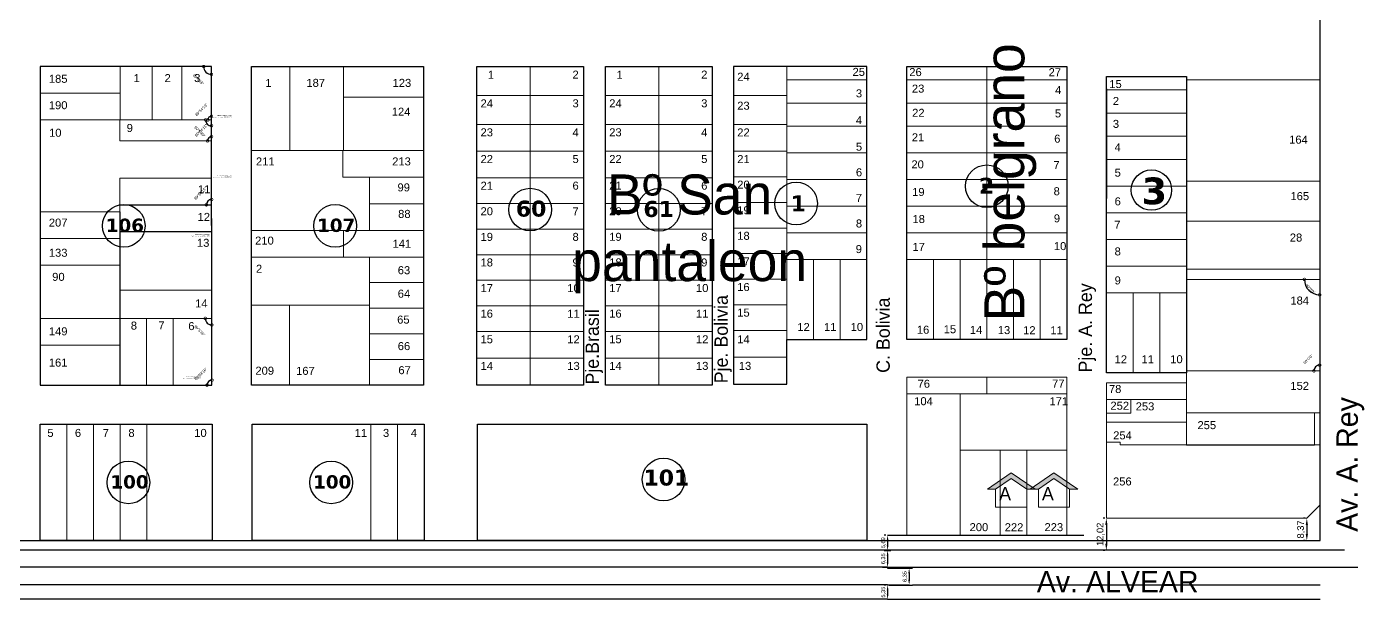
# Model space of a CAD drawing. Header units: millimetres. Extents: x 0 to 6558, y 60 to 10727.
# Drawn here: x 1695 to 2196, y 7403 to 7618 of the extents above; entities that cross this region are included whole.
import ezdxf

# ---------------------------------------------------------------- set-up
doc = ezdxf.new("R2010")
doc.units = ezdxf.units.MM
for name, color, linetype, lineweight in [('0 NOMBRE DE BARRIOS', 251, 'Continuous', 35), ('0 N° DE PARCELA', 255, 'Continuous', 25), ('0 SIG - PARCELAS', 252, 'Continuous', 18), ('EQUIPAMIENTOS', 10, 'Continuous', 18)]:
    doc.layers.add(name, color=color, linetype=linetype, lineweight=lineweight)
for name, color, linetype in [('0 NOMBRE DE CALLES', 255, 'Continuous'), ('0 N° DE MANZANA', 255, 'Continuous'), ('0 SIG - CHACRAS', 253, 'Continuous'), ('0 SIG - MANZANAS', 253, 'Continuous')]:
    doc.layers.add(name, color=color, linetype=linetype)
doc.layers.add('auxiliares', color=3, linetype='Continuous', plot=False)
doc.styles.add('ARIAL', font='arial.ttf')
doc.styles.get("Standard").update_dxf_attribs({"font": 'arial.ttf'})
doc.styles.add('STYLE1', font='arial.ttf')
doc.styles.add('taller4', font='', dxfattribs={"height": 0.9})
doc.styles.get('taller4').set_extended_font_data('Arial', italic=True, bold=True)
doc.dimstyles.new('Copia de 1-100', dxfattribs={"dimscale": 200, "dimtxt": 0.05, "dimasz": 0.01, "dimexe": 0.0035, "dimexo": 0.0035, "dimgap": 0.0015, "dimtad": 1, "dimzin": 4, "dimdsep": 46, "dimtxsty": 'ARIAL', "dimblk": 'DOTSMALL', "dimcen": 0.009, "dimdle": 0.0015, "dimclrd": 6, "dimclre": 256, "dimclrt": 6, "dimazin": 0, "dimtfac": 1, "dimtmove": 2, "dimatfit": 2, "dimldrblk": 'DOTSMALL', "dimfxl": 0.035, "dimfxlon": 1, "dimtfillclr": 6, "dimtolj": 2, "dimtzin": 0, "dimlwd": -1, "dimlwe": -1, "dimarcsym": 0})
doc.dimstyles.new('ISO-25', dxfattribs={"dimtxt": 2.5, "dimasz": 2.5, "dimexe": 1.25, "dimexo": 0.625, "dimtad": 1, "dimtxsty": 'Standard', "dimcen": 2.5, "dimadec": 0, "dimazin": 0, "dimtfac": 1, "dimtmove": 0, "dimatfit": 3, "dimfxl": 1, "dimarcsym": 0})

# ---------------------------------------------------------------- blocks, each defined once
blk = doc.blocks.new('A$C6DEA108D')
at = {"layer": 'EQUIPAMIENTOS', "linetype": 'Continuous'}
blk.add_hatch(color=256, dxfattribs=at).paths.add_polyline_path([(35.7, 51.5), (0, 26.9), (12.4, 26.9), (35.7, 43), (59, 26.9), (71.4, 26.9)])
for p, q in [((35.7, 51.5), (0, 26.9)), ((35.7, 43), (12.4, 26.9)), ((35.7, 51.5), (71.4, 26.9)), ((35.7, 43), (59, 26.9)), ((0, 26.9), (12.4, 26.9)), ((59, 26.9), (71.4, 26.9))]:
    blk.add_line(p, q, dxfattribs=at)
blk.add_lwpolyline([(59, 26.9), (59, 0), (12.4, 0), (12.4, 26.9)], dxfattribs=at)
at = {"layer": 'EQUIPAMIENTOS', "linetype": 'Continuous', "insert": (13.2, 20.2), "char_height": 12, "width": 75, "attachment_point": 4}
blk.add_mtext('{\\fBankGothic Lt BT|b0|i0|c0|p34; \\H1.667x;A}', dxfattribs=at)
blk = doc.blocks.new('*D31')
at = {"layer": 'auxiliares', "color": 0, "lineweight": -2, "transparency": 16777216}
for p, q in [((2016.5, 7421.45), (2019.01, 7421.45)), ((2017.76, 7419.45), (2017.76, 7417.1)), ((2016.5, 7415.1), (2019.01, 7415.1))]:
    blk.add_line(p, q, dxfattribs=at)
at = {"layer": 'auxiliares', "color": 0, "transparency": 16777216}
for points in [[(2017.43, 7419.45), (2018.1, 7419.45), (2017.76, 7421.45)], [(2017.43, 7417.1), (2018.1, 7417.1), (2017.76, 7415.1)]]:
    blk.add_solid(points, dxfattribs=at)
at = {"layer": 'auxiliares', "color": 0, "transparency": 16777216, "insert": (2016.24, 7418.28), "char_height": 1.5, "attachment_point": 5, "rotation": 90}
blk.add_mtext('6,35', dxfattribs=at)
blk = doc.blocks.new('*D32')
at = {"layer": 'auxiliares', "color": 0, "lineweight": -2, "transparency": 16777216}
for p, q in [((2017.14, 7408.45), (2016.51, 7408.45)), ((2017.14, 7403.1), (2016.51, 7403.1)), ((2017.76, 7406.45), (2017.76, 7405.1))]:
    blk.add_line(p, q, dxfattribs=at)
at = {"layer": 'auxiliares', "color": 0, "transparency": 16777216}
for points in [[(2017.43, 7406.45), (2018.1, 7406.45), (2017.76, 7408.45)], [(2017.43, 7405.1), (2018.1, 7405.1), (2017.76, 7403.1)]]:
    blk.add_solid(points, dxfattribs=at)
at = {"layer": 'auxiliares', "color": 0, "transparency": 16777216, "insert": (2016.24, 7405.78), "char_height": 1.5, "attachment_point": 5, "rotation": 90}
blk.add_mtext('5,35', dxfattribs=at)
blk = doc.blocks.new('*D33')
at = {"layer": 'auxiliares', "color": 0, "lineweight": -2, "transparency": 16777216}
for p, q in [((2018.39, 7414.8), (2027.09, 7414.8)), ((2025.84, 7412.8), (2025.84, 7410.45)), ((2018.39, 7408.45), (2027.09, 7408.45))]:
    blk.add_line(p, q, dxfattribs=at)
at = {"layer": 'auxiliares', "color": 0, "transparency": 16777216}
for points in [[(2025.5, 7412.8), (2026.17, 7412.8), (2025.84, 7414.8)], [(2025.5, 7410.45), (2026.17, 7410.45), (2025.84, 7408.45)]]:
    blk.add_solid(points, dxfattribs=at)
at = {"layer": 'auxiliares', "color": 0, "transparency": 16777216, "insert": (2024.31, 7411.63), "char_height": 1.5, "attachment_point": 5, "rotation": 90}
blk.add_mtext('6,35', dxfattribs=at)
blk = doc.blocks.new('*D34')
at = {"layer": 'auxiliares', "color": 0, "lineweight": -2, "transparency": 16777216}
for p, q in [((2099.15, 7433.47), (2098.53, 7433.47)), ((2099.78, 7430.97), (2099.78, 7423.95)), ((2099.15, 7421.45), (2098.53, 7421.45))]:
    blk.add_line(p, q, dxfattribs=at)
at = {"layer": 'auxiliares', "color": 0, "transparency": 16777216}
for points in [[(2099.36, 7430.97), (2100.2, 7430.97), (2099.78, 7433.47)], [(2099.36, 7423.95), (2100.2, 7423.95), (2099.78, 7421.45)]]:
    blk.add_solid(points, dxfattribs=at)
at = {"layer": 'auxiliares', "color": 0, "transparency": 16777216, "insert": (2097.65, 7427.46), "char_height": 2.5, "attachment_point": 5, "rotation": 90}
blk.add_mtext('12,02', dxfattribs=at)
blk = doc.blocks.new('*D35')
at = {"layer": 'auxiliares', "color": 0, "lineweight": -2, "transparency": 16777216}
for p, q in [((2174.32, 7433.47), (2173.7, 7433.47)), ((2174.95, 7430.97), (2174.95, 7427.6)), ((2174.32, 7425.1), (2173.7, 7425.1))]:
    blk.add_line(p, q, dxfattribs=at)
at = {"layer": 'auxiliares', "color": 0, "transparency": 16777216}
for points in [[(2174.53, 7430.97), (2175.37, 7430.97), (2174.95, 7433.47)], [(2174.53, 7427.6), (2175.37, 7427.6), (2174.95, 7425.1)]]:
    blk.add_solid(points, dxfattribs=at)
at = {"layer": 'auxiliares', "color": 0, "transparency": 16777216, "insert": (2172.82, 7429.29), "char_height": 2.5, "attachment_point": 5, "rotation": 90}
blk.add_mtext('8,37', dxfattribs=at)
blk = doc.blocks.new('*D36')
at = {"layer": 'auxiliares', "color": 0, "lineweight": -2, "transparency": 16777216}
for p, q in [((2017.14, 7427.14), (2016.51, 7427.14)), ((2017.76, 7425.14), (2017.76, 7423.45)), ((2017.14, 7421.45), (2016.51, 7421.45))]:
    blk.add_line(p, q, dxfattribs=at)
at = {"layer": 'auxiliares', "color": 0, "transparency": 16777216}
for points in [[(2017.43, 7425.14), (2018.1, 7425.14), (2017.76, 7427.14)], [(2017.43, 7423.45), (2018.1, 7423.45), (2017.76, 7421.45)]]:
    blk.add_solid(points, dxfattribs=at)
at = {"layer": 'auxiliares', "color": 0, "transparency": 16777216, "insert": (2016.24, 7424.3), "char_height": 1.5, "attachment_point": 5, "rotation": 90}
blk.add_mtext('5,69', dxfattribs=at)
blk = doc.blocks.new('_DotSmall')
at = {"color": 0, "linetype": 'ByBlock', "const_width": 0.5}
blk.add_lwpolyline([(-0.0625, 0, 1), (0.0625, 0, 1)], format="xyb", close=True, dxfattribs=at)
blk = doc.blocks.new('*D37')
at = {"layer": 'auxiliares', "color": 0, "transparency": 16777216}
blk.add_arc((2179.78, 7523.05), 5.76, 180, 270, dxfattribs=at)
at = {"layer": 'auxiliares', "color": 0, "transparency": 16777216, "xscale": 2, "yscale": 2, "zscale": 2, "rotation": 90}
blk.add_blockref('_DotSmall', (2174.01, 7523.05), dxfattribs=at)
at = {"layer": 'auxiliares', "color": 0, "transparency": 16777216, "xscale": 2, "yscale": 2, "zscale": 2}
blk.add_blockref('_DotSmall', (2179.78, 7517.29), dxfattribs=at)
at = {"layer": 'auxiliares', "color": 0, "transparency": 16777216, "insert": (2176.28, 7519.55), "char_height": 1, "attachment_point": 5, "rotation": 315, "style": 'ARIAL'}
blk.add_mtext('\\A2;90°0\'0"', dxfattribs=at)
blk = doc.blocks.new('*D38')
at = {"layer": 'auxiliares', "color": 0, "transparency": 16777216}
blk.add_arc((2179.78, 7488.75), 2.16, 90, 180, dxfattribs=at)
at = {"layer": 'auxiliares', "color": 0, "transparency": 16777216, "xscale": 2, "yscale": 2, "zscale": 2, "rotation": 269.9999999999997}
blk.add_blockref('_DotSmall', (2177.61, 7488.75), dxfattribs=at)
at = {"layer": 'auxiliares', "color": 0, "transparency": 16777216, "xscale": 2, "yscale": 2, "zscale": 2}
blk.add_blockref('_DotSmall', (2179.78, 7490.92), dxfattribs=at)
at = {"layer": 'auxiliares', "color": 0, "transparency": 16777216, "insert": (2175.42, 7493.11), "char_height": 1, "attachment_point": 5, "rotation": 45, "style": 'ARIAL'}
blk.add_mtext('\\A2;90°0\'0"', dxfattribs=at)
blk = doc.blocks.new('*D39')
at = {"layer": 'auxiliares', "color": 0, "transparency": 16777216}
blk.add_arc((1764.23, 7602.88), 2.92, 180, 270.0958, dxfattribs=at)
at = {"layer": 'auxiliares', "color": 0, "transparency": 16777216, "xscale": 2, "yscale": 2, "zscale": 2}
for p, rotation in [((1761.31, 7602.88), 89.99999999999852), ((1764.23, 7599.97), 0.09583333333344157)]:
    blk.add_blockref('_DotSmall', p, dxfattribs=dict(at, rotation=rotation))
at = {"layer": 'auxiliares', "color": 0, "transparency": 16777216, "insert": (1759.34, 7597.99), "char_height": 1, "attachment_point": 5, "rotation": 315.0479, "style": 'ARIAL'}
blk.add_mtext('\\A2;90°5\'45"', dxfattribs=at)
blk = doc.blocks.new('*D40')
at = {"layer": 'auxiliares', "color": 0, "transparency": 16777216}
blk.add_arc((1764.26, 7582.88), 1.37, 90.0958, 180, dxfattribs=at)
at = {"layer": 'auxiliares', "color": 0, "transparency": 16777216, "xscale": 2, "yscale": 2, "zscale": 2}
for p, rotation in [((1762.9, 7582.88), 270.0000000000013), ((1764.26, 7584.25), 0.0958333333337133)]:
    blk.add_blockref('_DotSmall', p, dxfattribs=dict(at, rotation=rotation))
at = {"layer": 'auxiliares', "color": 0, "transparency": 16777216, "insert": (1760.46, 7586.68), "char_height": 1, "attachment_point": 5, "rotation": 45.0479, "style": 'ARIAL'}
blk.add_mtext('\\A2;89°54\'15"', dxfattribs=at)
blk = doc.blocks.new('*D41')
at = {"layer": 'auxiliares', "color": 0, "transparency": 16777216}
blk.add_arc((1764.26, 7582.88), 2.22, 180, 270.0958, dxfattribs=at)
at = {"layer": 'auxiliares', "color": 0, "transparency": 16777216, "xscale": 2, "yscale": 2, "zscale": 2}
for p, rotation in [((1762.04, 7582.88), 90.00000000000067), ((1764.27, 7580.66), 0.09583333333368137)]:
    blk.add_blockref('_DotSmall', p, dxfattribs=dict(at, rotation=rotation))
at = {"layer": 'auxiliares', "color": 0, "transparency": 16777216, "insert": (1759.87, 7578.48), "char_height": 1, "attachment_point": 5, "rotation": 315.0479, "style": 'ARIAL'}
blk.add_mtext('\\A2;90°5\'45"', dxfattribs=at)
blk = doc.blocks.new('*D42')
at = {"layer": 'auxiliares', "color": 0, "transparency": 16777216}
blk.add_arc((1764.28, 7575.02), 1.52, 90.0958, 180, dxfattribs=at)
at = {"layer": 'auxiliares', "color": 0, "transparency": 16777216, "xscale": 2, "yscale": 2, "zscale": 2}
for p, rotation in [((1762.76, 7575.02), 269.9999999999997), ((1764.27, 7576.54), 0.09583333333357336)]:
    blk.add_blockref('_DotSmall', p, dxfattribs=dict(at, rotation=rotation))
at = {"layer": 'auxiliares', "color": 0, "transparency": 16777216, "insert": (1760.37, 7578.92), "char_height": 1, "attachment_point": 5, "rotation": 45.0479, "style": 'ARIAL'}
blk.add_mtext('\\A2;89°54\'15"', dxfattribs=at)
blk = doc.blocks.new('*D44')
at = {"layer": 'auxiliares', "color": 0, "transparency": 16777216}
blk.add_arc((1764.32, 7551.02), 1.99, 90.0958, 180, dxfattribs=at)
at = {"layer": 'auxiliares', "color": 0, "transparency": 16777216, "xscale": 2, "yscale": 2, "zscale": 2}
for p, rotation in [((1764.31, 7553.02), 0.0958333333348074), ((1762.32, 7551.02), 270.0000000000002)]:
    blk.add_blockref('_DotSmall', p, dxfattribs=dict(at, rotation=rotation))
at = {"layer": 'auxiliares', "color": 0, "transparency": 16777216, "insert": (1760.08, 7555.26), "char_height": 1, "attachment_point": 5, "rotation": 45.0479, "style": 'ARIAL'}
blk.add_mtext('\\A2;89°54\'15"', dxfattribs=at)
blk = doc.blocks.new('*D45')
at = {"layer": 'auxiliares', "color": 0, "transparency": 16777216}
blk.add_arc((1764.43, 7483.43), 1.86, 90.0958, 180.0001, dxfattribs=at)
at = {"layer": 'auxiliares', "color": 0, "transparency": 16777216, "xscale": 2, "yscale": 2, "zscale": 2}
for p, rotation in [((1762.57, 7483.43), 270.0001485399065), ((1764.43, 7485.3), 0.09583333333296269)]:
    blk.add_blockref('_DotSmall', p, dxfattribs=dict(at, rotation=rotation))
at = {"layer": 'auxiliares', "color": 0, "transparency": 16777216, "insert": (1760.28, 7487.58), "char_height": 1, "attachment_point": 5, "rotation": 45.048, "style": 'ARIAL'}
blk.add_mtext('\\A2;89°54\'16"', dxfattribs=at)
blk = doc.blocks.new('*D46')
at = {"layer": 'auxiliares', "color": 0, "transparency": 16777216}
blk.add_arc((1764.39, 7508.43), 2.46, 180, 270.0958, dxfattribs=at)
at = {"layer": 'auxiliares', "color": 0, "transparency": 16777216, "xscale": 2, "yscale": 2, "zscale": 2}
for p, rotation in [((1761.93, 7508.43), 90.00000000000065), ((1764.39, 7505.97), 0.09583333333320178)]:
    blk.add_blockref('_DotSmall', p, dxfattribs=dict(at, rotation=rotation))
at = {"layer": 'auxiliares', "color": 0, "transparency": 16777216, "insert": (1759.82, 7503.86), "char_height": 1, "attachment_point": 5, "rotation": 315.0479, "style": 'ARIAL'}
blk.add_mtext('\\A2;90°5\'45"', dxfattribs=at)

msp = doc.modelspace()

# ---------------------------------------------------------------- linework, layer by layer
at = {"layer": '0 N° DE MANZANA'}
for centre, radius in [((2054.979, 7557.992), 8), ((2116.682, 7556.548), 7.57), ((1983.446, 7551.535), 8), ((1883.729, 7549.221), 8), ((1931.979, 7549.127), 8), ((1731.354, 7543.16), 8), ((1810.604, 7543.164), 8), ((1733.104, 7446.93), 8), ((1809.104, 7446.93), 8), ((1933.784, 7448.039), 8)]:
    msp.add_circle(centre, radius, dxfattribs=at)
at = {"layer": '0 SIG - CHACRAS'}
msp.add_lwpolyline([(1199.979, 7425.105), (2179.979, 7425.105), (2179.979, 8400.105), (1199.979, 8400.105)], close=True, dxfattribs=at)
at = {"layer": '0 SIG - MANZANAS'}
for p, q in [((2099.779, 7594.573), (2099.779, 7589.593)), ((2099.779, 7589.593), (2099.779, 7580.837)), ((2099.779, 7580.837), (2099.779, 7572.137)), ((2099.779, 7572.137), (2099.779, 7563.437)), ((2099.779, 7563.437), (2099.779, 7553.437)), ((2129.779, 7556.657), (2129.779, 7541.657))]:
    msp.add_line(p, q, dxfattribs=at)
for points in [[(1764.229, 7602.885), (1699.979, 7602.885), (1699.979, 7483.435), (1764.429, 7483.435)], [(1779.229, 7602.885), (1843.729, 7602.885), (1843.729, 7483.435), (1779.229, 7483.435)], [(1863.729, 7602.885), (1903.729, 7602.885), (1903.729, 7483.425), (1863.729, 7483.425)], [(1911.979, 7602.885), (1951.979, 7602.885), (1951.979, 7483.425), (1911.979, 7483.425)], [(2009.979, 7602.885), (1959.979, 7602.885), (1959.979, 7483.825), (1979.979, 7483.825), (1979.979, 7500.505), (2009.979, 7500.505)], [(2024.979, 7602.885), (2084.979, 7602.885), (2084.979, 7500.505), (2024.979, 7500.505)], [(1699.979, 7468.755), (1764.479, 7468.755), (1764.479, 7425.105), (1699.979, 7425.105)], [(1779.479, 7468.755), (1843.979, 7468.755), (1843.979, 7425.105), (1779.479, 7425.105)], [(1863.979, 7468.755), (2009.979, 7468.755), (2009.979, 7425.105), (1863.979, 7425.105)]]:
    msp.add_lwpolyline(points, close=True, dxfattribs=at)
msp.add_lwpolyline([(2099.779, 7599.1), (2129.779, 7599.1), (2129.779, 7488.02), (2099.779, 7488.02), (2099.779, 7599.1)], dxfattribs=at)
at = {"layer": '0 SIG - PARCELAS'}
for points in [[(1729.979, 7592.885), (1699.979, 7592.885), (1699.979, 7602.885), (1729.979, 7602.885)], [(1729.979, 7602.885), (1741.979, 7602.885), (1741.979, 7582.885), (1729.979, 7582.885)], [(1741.979, 7602.885), (1753.099, 7602.885), (1753.099, 7582.885), (1741.979, 7582.885)], [(1764.229, 7602.885), (1753.099, 7602.885), (1753.099, 7582.885), (1764.262, 7582.885)], [(1779.229, 7602.885), (1793.599, 7602.885), (1793.599, 7571.435), (1779.229, 7571.435)], [(1793.599, 7602.885), (1813.729, 7602.885), (1813.729, 7571.435), (1793.599, 7571.435)], [(1813.729, 7591.435), (1843.729, 7591.435), (1843.729, 7602.885), (1813.729, 7602.885)], [(1813.729, 7602.885), (1843.729, 7602.885), (1843.729, 7591.435), (1813.729, 7591.435)], [(1863.729, 7592.005), (1883.729, 7592.005), (1883.729, 7602.885), (1863.729, 7602.885)], [(1883.729, 7592.005), (1903.729, 7592.005), (1903.729, 7602.885), (1883.729, 7602.885)], [(1911.979, 7592.005), (1931.979, 7592.005), (1931.979, 7602.885), (1911.979, 7602.885)], [(1931.979, 7592.005), (1951.979, 7592.005), (1951.979, 7602.885), (1931.979, 7602.885)], [(1979.979, 7602.885), (1959.979, 7602.885), (1959.979, 7592.005), (1979.979, 7592.005)], [(2009.979, 7597.905), (2009.979, 7602.885), (1979.979, 7602.885), (1979.979, 7597.905)], [(2024.979, 7597.905), (2024.979, 7602.885), (2054.979, 7602.885), (2054.979, 7597.905)], [(2054.979, 7597.905), (2054.979, 7602.885), (2084.979, 7602.885), (2084.979, 7597.905)], [(1979.979, 7589.205), (2009.979, 7589.205), (2009.979, 7597.905), (1979.979, 7597.905)], [(2054.979, 7589.205), (2024.979, 7589.205), (2024.979, 7597.905), (2054.979, 7597.905)], [(2054.979, 7589.205), (2084.979, 7589.205), (2084.979, 7597.905), (2054.979, 7597.905)], [(2179.779, 7559.905), (2179.779, 7597.905), (2129.779, 7597.905), (2129.779, 7559.905)], [(1699.979, 7592.885), (1729.979, 7592.885), (1729.979, 7582.885), (1699.979, 7582.885)], [(2099.779, 7594.12), (2099.779, 7585.42), (2129.779, 7585.42), (2129.779, 7594.12)], [(1843.729, 7571.435), (1813.729, 7571.435), (1813.729, 7591.435), (1843.729, 7591.435)], [(1843.729, 7591.435), (1813.729, 7591.435), (1813.729, 7571.435), (1843.729, 7571.435)], [(1863.729, 7581.125), (1883.729, 7581.125), (1883.729, 7592.005), (1863.729, 7592.005)], [(1883.729, 7581.125), (1903.729, 7581.125), (1903.729, 7592.005), (1883.729, 7592.005)], [(1911.979, 7581.125), (1931.979, 7581.125), (1931.979, 7592.005), (1911.979, 7592.005)], [(1931.979, 7581.125), (1951.979, 7581.125), (1951.979, 7592.005), (1931.979, 7592.005)], [(1979.979, 7592.005), (1959.979, 7592.005), (1959.979, 7581.125), (1979.979, 7581.125)], [(1979.979, 7580.505), (2009.979, 7580.505), (2009.979, 7589.205), (1979.979, 7589.205)], [(2054.979, 7580.505), (2024.979, 7580.505), (2024.979, 7589.205), (2054.979, 7589.205)], [(2054.979, 7580.505), (2084.979, 7580.505), (2084.979, 7589.205), (2054.979, 7589.205)], [(1764.262, 7582.885), (1699.979, 7582.885), (1699.979, 7548.435), (1729.979, 7548.435), (1729.979, 7483.435), (1764.429, 7483.435)], [(1764.275, 7575.025), (1729.922, 7575.025), (1729.922, 7582.885), (1699.979, 7582.885), (1699.979, 7548.435), (1729.879, 7548.435), (1729.879, 7561.025), (1764.299, 7561.025)], [(1764.262, 7582.885), (1729.922, 7582.885), (1729.922, 7575.025), (1764.275, 7575.025)], [(2099.779, 7585.42), (2129.779, 7585.42), (2129.779, 7576.72), (2099.779, 7576.72)], [(1863.729, 7571.125), (1883.729, 7571.125), (1883.729, 7581.125), (1863.729, 7581.125)], [(1883.729, 7571.125), (1903.729, 7571.125), (1903.729, 7581.125), (1883.729, 7581.125)], [(1911.979, 7571.125), (1931.979, 7571.125), (1931.979, 7581.125), (1911.979, 7581.125)], [(1931.979, 7571.125), (1951.979, 7571.125), (1951.979, 7581.125), (1931.979, 7581.125)], [(1959.979, 7571.125), (1979.979, 7571.125), (1979.979, 7581.125), (1959.979, 7581.125)], [(1979.979, 7570.505), (2009.979, 7570.505), (2009.979, 7580.505), (1979.979, 7580.505)], [(2054.979, 7570.505), (2024.979, 7570.505), (2024.979, 7580.505), (2054.979, 7580.505)], [(2054.979, 7570.505), (2084.979, 7570.505), (2084.979, 7580.505), (2054.979, 7580.505)], [(2129.779, 7576.72), (2099.779, 7576.72), (2099.779, 7568.02), (2129.779, 7568.02)], [(1813.479, 7571.435), (1779.229, 7571.435), (1779.229, 7541.435), (1823.479, 7541.435), (1823.479, 7561.435), (1813.479, 7561.435)], [(1813.479, 7571.435), (1843.729, 7571.435), (1843.729, 7561.435), (1813.479, 7561.435)], [(1863.729, 7561.125), (1883.729, 7561.125), (1883.729, 7571.125), (1863.729, 7571.125)], [(1883.729, 7561.125), (1903.729, 7561.125), (1903.729, 7571.125), (1883.729, 7571.125)], [(1911.979, 7561.125), (1931.979, 7561.125), (1931.979, 7571.125), (1911.979, 7571.125)], [(1931.979, 7561.125), (1951.979, 7561.125), (1951.979, 7571.125), (1931.979, 7571.125)], [(1959.979, 7571.125), (1959.979, 7561.525), (1979.979, 7561.525), (1979.979, 7571.125)], [(1979.979, 7560.505), (2009.979, 7560.505), (2009.979, 7570.505), (1979.979, 7570.505)], [(2054.979, 7560.505), (2024.979, 7560.505), (2024.979, 7570.505), (2054.979, 7570.505)], [(2054.979, 7560.505), (2084.979, 7560.505), (2084.979, 7570.505), (2054.979, 7570.505)], [(2099.779, 7568.02), (2129.779, 7568.02), (2129.779, 7558.02), (2099.779, 7558.02)], [(1729.879, 7551.025), (1729.879, 7561.025), (1764.299, 7561.025), (1764.316, 7551.025)], [(1823.479, 7551.435), (1843.729, 7551.435), (1843.729, 7561.435), (1823.479, 7561.435)], [(1823.479, 7561.435), (1843.729, 7561.435), (1843.729, 7551.435), (1823.479, 7551.435)], [(1863.729, 7551.525), (1883.729, 7551.525), (1883.729, 7561.125), (1863.729, 7561.125)], [(1883.729, 7551.525), (1903.729, 7551.525), (1903.729, 7561.125), (1883.729, 7561.125)], [(1911.979, 7551.525), (1931.979, 7551.525), (1931.979, 7561.125), (1911.979, 7561.125)], [(1931.979, 7551.525), (1951.979, 7551.525), (1951.979, 7561.125), (1931.979, 7561.125)], [(1959.979, 7561.525), (1959.979, 7551.925), (1979.979, 7551.925), (1979.979, 7561.525)], [(1979.979, 7550.505), (2009.979, 7550.505), (2009.979, 7560.505), (1979.979, 7560.505)], [(2054.979, 7550.505), (2024.979, 7550.505), (2024.979, 7560.505), (2054.979, 7560.505)], [(2054.979, 7550.505), (2084.979, 7550.505), (2084.979, 7560.505), (2054.979, 7560.505)], [(2099.779, 7558.02), (2099.779, 7548.02), (2129.779, 7548.02), (2129.779, 7558.02)], [(2179.779, 7544.905), (2179.779, 7559.905), (2129.779, 7559.905), (2129.779, 7544.905)], [(1699.979, 7548.435), (1729.979, 7548.435), (1729.979, 7538.435), (1699.979, 7538.435)], [(1764.316, 7551.025), (1729.879, 7551.025), (1729.879, 7541.025), (1764.332, 7541.025)], [(1843.729, 7551.435), (1823.479, 7551.435), (1823.479, 7541.435), (1843.729, 7541.435)], [(1823.479, 7551.435), (1843.729, 7551.435), (1843.729, 7541.435), (1823.479, 7541.435)], [(1863.729, 7541.925), (1883.729, 7541.925), (1883.729, 7551.525), (1863.729, 7551.525)], [(1883.729, 7541.925), (1903.729, 7541.925), (1903.729, 7551.525), (1883.729, 7551.525)], [(1911.979, 7541.925), (1931.979, 7541.925), (1931.979, 7551.525), (1911.979, 7551.525)], [(1931.979, 7541.925), (1951.979, 7541.925), (1951.979, 7551.525), (1931.979, 7551.525)], [(1959.979, 7542.325), (1979.979, 7542.325), (1979.979, 7551.925), (1959.979, 7551.925)], [(1979.979, 7540.505), (2009.979, 7540.505), (2009.979, 7550.505), (1979.979, 7550.505)], [(2054.979, 7540.505), (2024.979, 7540.505), (2024.979, 7550.505), (2054.979, 7550.505)], [(2054.979, 7540.505), (2084.979, 7540.505), (2084.979, 7550.505), (2054.979, 7550.505)], [(2179.779, 7526.905), (2179.779, 7544.905), (2129.779, 7544.905), (2129.779, 7526.905)], [(1699.979, 7528.435), (1729.979, 7528.435), (1729.979, 7538.435), (1699.979, 7538.435)], [(1699.979, 7538.435), (1729.979, 7538.435), (1729.979, 7528.435), (1699.979, 7528.435)], [(1764.369, 7519.045), (1764.333, 7540.885), (1729.873, 7540.885), (1729.889, 7519.045)], [(1779.229, 7541.435), (1813.729, 7541.435), (1813.729, 7531.435), (1779.229, 7531.435)], [(1843.729, 7541.435), (1813.729, 7541.435), (1813.729, 7531.435), (1843.729, 7531.435)], [(1813.729, 7541.435), (1843.729, 7541.435), (1843.729, 7531.435), (1813.729, 7531.435)], [(1863.729, 7532.325), (1883.729, 7532.325), (1883.729, 7541.925), (1863.729, 7541.925)], [(1883.729, 7532.325), (1903.729, 7532.325), (1903.729, 7541.925), (1883.729, 7541.925)], [(1911.979, 7532.325), (1931.979, 7532.325), (1931.979, 7541.925), (1911.979, 7541.925)], [(1931.979, 7532.325), (1951.979, 7532.325), (1951.979, 7541.925), (1931.979, 7541.925)], [(1959.979, 7532.725), (1979.979, 7532.725), (1979.979, 7542.325), (1959.979, 7542.325)], [(1979.979, 7530.505), (2009.979, 7530.505), (2009.979, 7540.505), (1979.979, 7540.505)], [(2054.979, 7530.505), (2024.979, 7530.505), (2024.979, 7540.505), (2054.979, 7540.505)], [(2054.979, 7530.505), (2084.979, 7530.505), (2084.979, 7540.505), (2054.979, 7540.505)], [(1863.729, 7522.725), (1883.729, 7522.725), (1883.729, 7532.325), (1863.729, 7532.325)], [(1883.729, 7522.725), (1903.729, 7522.725), (1903.729, 7532.325), (1883.729, 7532.325)], [(1911.979, 7522.725), (1931.979, 7522.725), (1931.979, 7532.325), (1911.979, 7532.325)], [(1931.979, 7522.725), (1951.979, 7522.725), (1951.979, 7532.325), (1931.979, 7532.325)], [(1959.979, 7523.125), (1979.979, 7523.125), (1979.979, 7532.725), (1959.979, 7532.725)], [(1699.979, 7508.435), (1729.979, 7508.435), (1729.979, 7528.435), (1699.979, 7528.435)], [(1699.979, 7528.435), (1729.979, 7528.435), (1729.979, 7508.435), (1699.979, 7508.435)], [(1779.229, 7531.435), (1823.479, 7531.435), (1823.479, 7513.435), (1779.229, 7513.435)], [(1823.479, 7521.835), (1843.729, 7521.835), (1843.729, 7531.435), (1823.479, 7531.435)], [(1823.479, 7531.435), (1843.729, 7531.435), (1843.729, 7521.835), (1823.479, 7521.835)], [(1979.979, 7500.505), (1989.979, 7500.505), (1989.979, 7530.505), (1979.979, 7530.505)], [(1989.979, 7500.505), (1999.979, 7500.505), (1999.979, 7530.505), (1989.979, 7530.505)], [(1999.979, 7500.505), (2009.979, 7500.505), (2009.979, 7530.505), (1999.979, 7530.505)], [(2034.979, 7500.505), (2024.979, 7500.505), (2024.979, 7530.505), (2034.979, 7530.505)], [(2044.979, 7500.505), (2034.979, 7500.505), (2034.979, 7530.505), (2044.979, 7530.505)], [(2054.979, 7500.505), (2044.979, 7500.505), (2044.979, 7530.505), (2054.979, 7530.505)], [(2054.979, 7500.505), (2064.979, 7500.505), (2064.979, 7530.505), (2054.979, 7530.505)], [(2064.979, 7500.505), (2074.979, 7500.505), (2074.979, 7530.505), (2064.979, 7530.505)], [(2074.979, 7500.505), (2084.979, 7500.505), (2084.979, 7530.505), (2074.979, 7530.505)], [(2099.779, 7528.02), (2129.779, 7528.02), (2129.779, 7518.02), (2099.779, 7518.02)], [(1863.729, 7513.125), (1883.729, 7513.125), (1883.729, 7522.725), (1863.729, 7522.725)], [(1883.729, 7513.125), (1903.729, 7513.125), (1903.729, 7522.725), (1883.729, 7522.725)], [(1911.979, 7513.125), (1931.979, 7513.125), (1931.979, 7522.725), (1911.979, 7522.725)], [(1931.979, 7513.125), (1951.979, 7513.125), (1951.979, 7522.725), (1931.979, 7522.725)], [(1959.979, 7513.525), (1979.979, 7513.525), (1979.979, 7523.125), (1959.979, 7523.125)], [(1764.387, 7508.435), (1764.369, 7519.045), (1729.889, 7519.045), (1729.889, 7508.435)], [(1823.479, 7512.235), (1843.729, 7512.235), (1843.729, 7521.835), (1823.479, 7521.835)], [(1823.479, 7521.835), (1843.729, 7521.835), (1843.729, 7512.235), (1823.479, 7512.235)], [(1779.229, 7513.435), (1793.479, 7513.435), (1793.479, 7483.435), (1779.229, 7483.435)], [(1823.479, 7483.435), (1793.479, 7483.435), (1793.479, 7513.435), (1823.479, 7513.435)], [(1823.479, 7513.435), (1793.479, 7513.435), (1793.479, 7483.435), (1823.479, 7483.435)], [(1863.729, 7503.525), (1883.729, 7503.525), (1883.729, 7513.125), (1863.729, 7513.125)], [(1883.729, 7503.525), (1903.729, 7503.525), (1903.729, 7513.125), (1883.729, 7513.125)], [(1911.979, 7503.525), (1931.979, 7503.525), (1931.979, 7513.125), (1911.979, 7513.125)], [(1931.979, 7503.525), (1951.979, 7503.525), (1951.979, 7513.125), (1931.979, 7513.125)], [(1959.979, 7503.925), (1979.979, 7503.925), (1979.979, 7513.525), (1959.979, 7513.525)], [(1729.979, 7508.435), (1699.979, 7508.435), (1699.979, 7498.435), (1729.979, 7498.435)], [(1699.979, 7498.435), (1729.979, 7498.435), (1729.979, 7508.435), (1699.979, 7508.435)], [(1739.887, 7508.435), (1729.887, 7508.435), (1729.887, 7483.435), (1739.887, 7483.435)], [(1749.887, 7508.435), (1739.887, 7508.435), (1739.887, 7483.435), (1749.887, 7483.435)], [(1764.429, 7483.435), (1764.387, 7508.435), (1749.887, 7508.435), (1749.887, 7483.435)], [(1823.479, 7502.635), (1843.729, 7502.635), (1843.729, 7512.235), (1823.479, 7512.235)], [(1823.479, 7512.235), (1843.729, 7512.235), (1843.729, 7502.635), (1823.479, 7502.635)], [(1823.479, 7493.035), (1843.729, 7493.035), (1843.729, 7502.635), (1823.479, 7502.635)], [(1823.479, 7502.635), (1843.729, 7502.635), (1843.729, 7493.035), (1823.479, 7493.035)], [(1863.729, 7493.525), (1883.729, 7493.525), (1883.729, 7503.525), (1863.729, 7503.525)], [(1883.729, 7493.525), (1903.729, 7493.525), (1903.729, 7503.525), (1883.729, 7503.525)], [(1911.979, 7493.525), (1931.979, 7493.525), (1931.979, 7503.525), (1911.979, 7503.525)], [(1931.979, 7493.525), (1951.979, 7493.525), (1951.979, 7503.525), (1931.979, 7503.525)], [(1959.979, 7493.925), (1979.979, 7493.925), (1979.979, 7503.925), (1959.979, 7503.925)], [(1729.979, 7498.435), (1699.979, 7498.435), (1699.979, 7483.435), (1729.979, 7483.435)], [(1699.979, 7498.435), (1729.979, 7498.435), (1729.979, 7483.435), (1699.979, 7483.435)], [(1823.479, 7483.435), (1843.729, 7483.435), (1843.729, 7493.035), (1823.479, 7493.035)], [(1823.479, 7493.035), (1843.729, 7493.035), (1843.729, 7483.435), (1823.479, 7483.435)], [(1863.729, 7483.425), (1883.729, 7483.425), (1883.729, 7493.525), (1863.729, 7493.525)], [(1883.729, 7483.425), (1903.729, 7483.425), (1903.729, 7493.525), (1883.729, 7493.525)], [(1911.979, 7483.425), (1931.979, 7483.425), (1931.979, 7493.525), (1911.979, 7493.525)], [(1931.979, 7483.425), (1951.979, 7483.425), (1951.979, 7493.525), (1931.979, 7493.525)], [(1959.979, 7483.825), (1979.979, 7483.825), (1979.979, 7493.925), (1959.979, 7493.925)], [(2129.779, 7473.055), (2129.779, 7488.755), (2179.779, 7488.755), (2179.779, 7473.055)], [(2054.979, 7480.145), (2024.979, 7480.145), (2024.979, 7486.385), (2054.979, 7486.385)], [(2054.979, 7480.145), (2084.979, 7480.145), (2084.979, 7486.385), (2054.979, 7486.385)], [(2044.979, 7427.145), (2024.979, 7427.145), (2024.979, 7480.145), (2044.979, 7480.145)], [(2084.979, 7480.145), (2044.979, 7480.145), (2044.979, 7459.065), (2084.979, 7459.065)], [(2129.779, 7473.055), (2177.779, 7473.055), (2177.779, 7461.055), (2129.779, 7461.055)], [(1699.979, 7468.755), (1709.979, 7468.755), (1709.979, 7425.105), (1699.979, 7425.105)], [(1699.979, 7468.755), (1709.979, 7468.755), (1709.979, 7425.105), (1699.979, 7425.105)], [(1709.979, 7468.755), (1719.979, 7468.755), (1719.979, 7425.105), (1709.979, 7425.105)], [(1709.979, 7468.755), (1719.979, 7468.755), (1719.979, 7425.105), (1709.979, 7425.105)], [(1719.979, 7468.755), (1729.979, 7468.755), (1729.979, 7425.105), (1719.979, 7425.105)], [(1719.979, 7468.755), (1729.979, 7468.755), (1729.979, 7425.105), (1719.979, 7425.105)], [(1729.979, 7468.755), (1739.979, 7468.755), (1739.979, 7425.105), (1729.979, 7425.105)], [(1739.979, 7468.755), (1764.479, 7468.755), (1764.479, 7425.105), (1739.979, 7425.105)], [(1779.479, 7468.755), (1823.979, 7468.755), (1823.979, 7425.105), (1779.479, 7425.105)], [(1823.979, 7425.105), (1833.979, 7425.105), (1833.979, 7468.755), (1823.979, 7468.755)], [(1823.979, 7468.755), (1833.979, 7468.755), (1833.979, 7425.105), (1823.979, 7425.105)], [(1833.979, 7425.105), (1843.979, 7425.105), (1843.979, 7468.755), (1833.979, 7468.755)], [(1833.979, 7468.755), (1843.979, 7468.755), (1843.979, 7425.105), (1833.979, 7425.105)], [(1863.979, 7468.755), (2009.979, 7468.755), (2009.979, 7425.105), (1863.979, 7425.105)], [(2044.979, 7458.975), (2059.979, 7458.975), (2059.979, 7427.145), (2044.979, 7427.145)], [(2069.979, 7458.975), (2059.979, 7458.975), (2059.979, 7427.145), (2069.979, 7427.145)], [(2069.979, 7427.145), (2084.979, 7427.145), (2084.979, 7458.975), (2069.979, 7458.975)], [(2177.779, 7461.055), (2104.959, 7461.055), (2104.959, 7462.005), (2099.779, 7462.005), (2099.779, 7433.475), (2174.949, 7433.475), (2179.979, 7438.505), (2179.979, 7461.055)]]:
    msp.add_lwpolyline(points, close=True, dxfattribs=at)
for points in [[(2099.779, 7548.02), (2129.779, 7548.02), (2129.779, 7538.02), (2099.779, 7538.02), (2099.779, 7548.02)], [(2099.779, 7538.02), (2129.779, 7538.02), (2129.779, 7528.023), (2099.779, 7528.02), (2099.779, 7538.02)], [(2129.779, 7523.055), (2179.779, 7523.055), (2179.779, 7488.755), (2129.779, 7488.755), (2129.779, 7523.055)], [(2099.779, 7518.02), (2109.779, 7518.02), (2109.779, 7488.02), (2099.779, 7488.02), (2099.779, 7518.02)], [(2109.779, 7518.02), (2119.779, 7518.02), (2119.779, 7488.02), (2109.779, 7488.02), (2109.779, 7518.02)], [(2119.779, 7518.02), (2129.779, 7518.02), (2129.779, 7488.02), (2119.779, 7488.02), (2119.779, 7518.02)], [(2099.779, 7484.255), (2129.779, 7484.255), (2129.779, 7478.055), (2099.779, 7478.055), (2099.779, 7484.255)], [(2099.779, 7478.055), (2099.779, 7472.865), (2108.999, 7472.865), (2108.999, 7478.055), (2099.779, 7478.055)], [(2108.999, 7478.055), (2129.779, 7478.055), (2129.779, 7469.555), (2099.779, 7469.555), (2099.779, 7472.865), (2108.999, 7472.865), (2108.999, 7478.055)], [(2099.779, 7469.555), (2099.779, 7462.005), (2104.959, 7462.005), (2104.959, 7461.055), (2129.779, 7461.055), (2129.779, 7469.555), (2099.779, 7469.555)]]:
    msp.add_lwpolyline(points, dxfattribs=at)
at = {"layer": 'auxiliares'}
for p, q in [((1729.879, 7551.025), (1764.316, 7551.025)), ((2129.779, 7461.055), (2177.779, 7461.055)), ((2017.764, 7427.145), (2091.378, 7427.145)), ((2015.878, 7421.455), (1199.979, 7421.455)), ((2189.116, 7421.455), (2015.878, 7421.455)), ((2017.764, 7415.105), (1199.979, 7415.105)), ((2015.878, 7415.105), (2194.009, 7415.105)), ((2017.764, 7415.105), (2017.764, 7414.805)), ((2017.764, 7414.805), (2020.906, 7414.805)), ((2017.764, 7408.455), (1199.979, 7408.455)), ((2017.764, 7408.455), (2025.836, 7408.455)), ((2027.086, 7408.455), (2179.979, 7408.455)), ((2017.764, 7403.105), (1199.979, 7403.105)), ((2017.764, 7403.105), (2027.148, 7403.105)), ((2027.148, 7403.105), (2179.979, 7403.105))]:
    msp.add_line(p, q, dxfattribs=at)

# ---------------------------------------------------------------- block references
at = {"layer": 'EQUIPAMIENTOS', "xscale": 0.25, "yscale": 0.25, "zscale": 0.25}
for p in [(2055.177, 7437.634), (2071.199, 7437.634)]:
    msp.add_blockref('A$C6DEA108D', p, dxfattribs=at)

# ---------------------------------------------------------------- texts
at = {"layer": '0 NOMBRE DE BARRIOS', "linetype": 'Continuous', "lineweight": 25, "insert": (2063.814, 7559.447), "char_height": 15, "width": 338.88889, "attachment_point": 5, "rotation": 90}
msp.add_mtext('{\\fBankGothic Lt BT|b0|i0|c0|p34;Bº belgrano }', dxfattribs=at)
at = {"layer": '0 NOMBRE DE BARRIOS', "linetype": 'Continuous', "lineweight": 25, "insert": (1943.535, 7540.155), "char_height": 15, "width": 338.88889, "attachment_point": 5}
msp.add_mtext('{\\fBankGothic Lt BT|b0|i0|c0|p34;Bº San \\Ppantaleon }', dxfattribs=at)
at = {"layer": '0 NOMBRE DE CALLES', "width": 783.33333, "attachment_point": 4, "rotation": 90}
for s, insert, char_height in [('\\pt10;{\\fBankGothic Lt BT|b0|i0|c0|p34;Pje. A. Rey}', (2092.65, 7488.149), 5), ('\\pt10;{\\fBankGothic Lt BT|b0|i0|c0|p34;Pje. Bolivia}', (1956.1, 7484.096), 5), ('\\pt10;{\\fBankGothic Lt BT|b0|i0|c0|p34;C. Bolivia}', (2016.114, 7488.012), 5), ('\\pt10;{\\fBankGothic Lt BT|b0|i0|c0|p34;Pje.Brasil}', (1907.766, 7483.614), 5), ('\\pt16;{\\fBankGothic Lt BT|b0|i0|c0|p34;Av. A. Rey}', (2191.27, 7428.375), 8)]:
    msp.add_mtext(s, dxfattribs=dict(at, insert=insert, char_height=char_height))
at = {"layer": '0 NOMBRE DE CALLES', "color": 4, "linetype": 'Continuous', "insert": (2073.7, 7409.695), "char_height": 8, "width": 783.33333, "attachment_point": 4}
msp.add_mtext('\\pt16;{\\fBankGothic Lt BT|b0|i0|c0|p34;\\C256;Av. ALVEAR}', dxfattribs=at)
at = {"layer": '0 N° DE MANZANA', "attachment_point": 4}
for s, insert, char_height in [('{\\fVerdana|b1|i0|c0|p34;2}', (2052.006, 7558.177), 6), ('{\\fVerdana|b1|i0|c0|p34;3}', (2112.997, 7556.16), 10), ('{\\fVerdana|b1|i0|c0|p34;60}', (1878.36, 7549.556), 6), ('{\\fVerdana|b1|i0|c0|p34;61}', (1926.195, 7549.424), 6), ('{\\fVerdana|b1|i0|c0|p34;1}', (1981.417, 7551.535), 6), ('{\\fVerdana|b1|i0|c0|p34;106}', (1724.607, 7543.311), 5), ('{\\fVerdana|b1|i0|c0|p34;107}', (1803.857, 7543.315), 5), ('{\\fVerdana|b1|i0|c0|p34;100}', (1726.357, 7447.081), 5), ('{\\fVerdana|b1|i0|c0|p34;100}', (1802.357, 7447.081), 5), ('{\\fVerdana|b1|i0|c0|p34;101}', (1926.216, 7448.687), 6)]:
    msp.add_mtext(s, dxfattribs=dict(at, insert=insert, char_height=char_height))
at = {"layer": '0 N° DE PARCELA', "style": 'STYLE1'}
for s, p in [('76', (2029.006, 7482.432)), ('77', (2079.44, 7482.503)), ('78', (2100.747, 7480.463))]:
    msp.add_text(s, height=3, dxfattribs=at).set_placement(p)
at = {"layer": '0 N° DE PARCELA', "char_height": 3, "style": 'STYLE1'}
for s, insert, attachment_point in [('185', (1703.272, 7598.27), 4), ('1', (1735.046, 7598.543), 4), ('2', (1746.65, 7598.543), 4), ('3', (1757.761, 7598.543), 4), ('1', (1784.45, 7596.742), 4), ('187', (1799.837, 7596.742), 4), ('123', (1832.165, 7596.742), 4), ('1', (1867.849, 7599.782), 4), ('2', (1899.615, 7599.868), 4), ('1', (1916.099, 7599.792), 4), ('2', (1947.865, 7599.878), 4), ('2{\\fArial|b0|i0|c186|p34;4}', (1966.045, 7599.062), 6), ('25', (2004.622, 7600.864), 4), ('{\\fArial|b0|i0|c238|p34;2}6', (2025.898, 7600.783), 4), ('{\\fArial|b0|i0|c238|p34;2}7', (2078.132, 7600.767), 4), ('15', (2100.885, 7596.3), 4), ('3', (2005.865, 7592.804), 4), ('23', (2026.876, 7594.593), 4), ('4', (2080.551, 7594.083), 4), ('190', (1703.272, 7588.362), 4), ('124', (1831.855, 7585.959), 4), ('2{\\fArial|b0|i0|c186|p34;4}', (1869.795, 7589.074), 6), ('3', (1899.615, 7589.074), 4), ('2{\\fArial|b0|i0|c186|p34;4}', (1918.045, 7589.084), 6), ('3', (1947.865, 7589.084), 4), ('23', (1966.045, 7588.182), 6), ('2', (2102.202, 7589.976), 4), ('4', (2005.865, 7582.804), 4), ('22', (2026.964, 7585.54), 4), ('5', (2080.476, 7585.285), 4), ('3', (2102.224, 7581.361), 4), ('10', (1703.357, 7578.043), 4), ('9', (1732.446, 7579.832), 4), ('23', (1869.795, 7578.194), 6), ('4', (1899.615, 7578.194), 4), ('23', (1918.045, 7578.204), 6), ('4', (1947.865, 7578.204), 4), ('22', (1966.045, 7578.182), 6), ('21', (2026.836, 7576.333), 4), ('5', (2005.865, 7572.804), 4), ('6', (2080.219, 7575.821), 4), ('4', (2102.875, 7572.649), 4), ('164', (2168.313, 7575.45), 4), ('211', (1780.93, 7567.288), 4), ('213', (1832, 7567.288), 4), ('22', (1869.795, 7568.194), 6), ('5', (1899.615, 7568.194), 4), ('22', (1918.045, 7568.204), 6), ('5', (1947.865, 7568.204), 4), ('21', (1966.045, 7568.182), 6), ('20', (2026.694, 7566.182), 4), ('7', (2079.913, 7565.925), 4), ('6', (2005.865, 7563.204), 4), ('5', (2102.875, 7563.075), 4), ('11', (1759.19, 7556.87), 4), ('99', (1834.01, 7557.543), 4), ('21', (1869.795, 7558.194), 6), ('6', (1899.615, 7558.194), 4), ('21', (1918.045, 7558.204), 6), ('6', (1947.865, 7558.204), 4), ('20', (1966.045, 7558.582), 6), ('19', (2026.956, 7555.811), 4), ('8', (2080, 7556.101), 4), ('7', (2005.865, 7553.604), 4), ('6', (2102.875, 7552.304), 4), ('165', (2168.809, 7554.273), 4), ('12', (1759.045, 7546.499), 4), ('88', (1834.236, 7547.604), 4), ('20', (1869.795, 7548.594), 6), ('7', (1899.615, 7548.594), 4), ('20', (1918.045, 7548.604), 6), ('7', (1947.865, 7548.604), 4), ('{\\fArial|b0|i0|c186|p34;1}9', (1966.045, 7548.982), 6), ('9', (2080.103, 7545.933), 4), ('207', (1703.272, 7544.338), 4), ('8', (2005.865, 7544.004), 4), ('18', (2027.086, 7545.676), 4), ('7', (2102.729, 7543.54), 4), ('13', (1758.802, 7536.766), 4), ('210', (1780.615, 7537.592), 4), ('141', (1832.135, 7536.426), 4), ('{\\fArial|b0|i0|c186|p34;1}9', (1869.795, 7538.994), 6), ('8', (1899.615, 7538.994), 4), ('{\\fArial|b0|i0|c186|p34;1}9', (1918.045, 7539.004), 6), ('8', (1947.865, 7539.004), 4), ('{\\fArial|b0|i0|c186|p34;1}8', (1966.045, 7539.382), 6), ('28', (2168.569, 7538.741), 4), ('133', (1703.274, 7533.034), 4), ('9', (2005.793, 7534.404), 4), ('17', (2027.086, 7535.264), 4), ('10', (2080.103, 7535.521), 4), ('8', (2102.875, 7533.527), 4), ('2', (1780.93, 7527.05), 4), ('63', (1834.103, 7526.487), 4), ('{\\fArial|b0|i0|c186|p34;1}8', (1869.795, 7529.394), 6), ('9', (1899.615, 7529.394), 4), ('{\\fArial|b0|i0|c186|p34;1}8', (1918.045, 7529.404), 6), ('9', (1947.865, 7529.404), 4), ('{\\fArial|b0|i0|c186|p34;1}7', (1966.045, 7529.782), 6), ('90', (1704.532, 7523.999), 4), ('9', (2102.875, 7522.659), 4), ('64', (1834.103, 7517.677), 4), ('{\\fArial|b0|i0|c186|p34;1}7', (1869.795, 7519.794), 6), ('10', (1897.663, 7519.794), 4), ('{\\fArial|b0|i0|c186|p34;1}7', (1918.045, 7519.804), 6), ('10', (1945.913, 7519.804), 4), ('{\\fArial|b0|i0|c186|p34;1}6', (1966.045, 7520.182), 6), ('14', (1758.104, 7514.039), 4), ('184', (2168.777, 7515.11), 4), ('8', (1734.007, 7505.72), 4), ('7', (1744.332, 7505.819), 4), ('65', (1833.877, 7507.964), 4), ('{\\fArial|b0|i0|c186|p34;1}6', (1869.795, 7510.194), 6), ('{\\fArial|b0|i0|c186|p34;1}1', (1897.663, 7510.194), 4), ('{\\fArial|b0|i0|c186|p34;1}6', (1918.045, 7510.204), 6), ('{\\fArial|b0|i0|c186|p34;1}1', (1945.913, 7510.204), 4), ('{\\fArial|b0|i0|c186|p34;1}5', (1966.045, 7510.582), 6), ('149', (1703.271, 7503.559), 4), ('6', (1755.553, 7505.525), 4), ('12', (1983.913, 7505.204), 4), ('{\\fArial|b0|i0|c186|p34;1}1', (1993.913, 7505.204), 4), ('{\\fArial|b0|i0|c186|p34;1}0', (2003.913, 7505.204), 4), ('16', (2028.74, 7504.167), 4), ('15', (2038.795, 7504.344), 4), ('14', (2048.591, 7504.134), 4), ('13', (2059.081, 7504.025), 4), ('12', (2068.58, 7504.008), 4), ('11', (2078.787, 7504.008), 4), ('66', (1834.103, 7498.025), 4), ('{\\fArial|b0|i0|c186|p34;1}5', (1869.795, 7500.594), 6), ('{\\fArial|b0|i0|c186|p34;1}2', (1897.663, 7500.594), 4), ('{\\fArial|b0|i0|c186|p34;1}5', (1918.045, 7500.604), 6), ('{\\fArial|b0|i0|c186|p34;1}2', (1945.913, 7500.604), 4), ('{\\fArial|b0|i0|c186|p34;1}4', (1966.045, 7500.582), 6), ('161', (1703.271, 7491.839), 4), ('{\\fArial|b0|i0|c186|p34;1}3', (1961.98, 7490.614), 4), ('12', (2102.875, 7493.103), 4), ('11', (2112.953, 7493.103), 4), ('10', (2123.729, 7493.103), 4), ('209', (1780.731, 7488.793), 4), ('167', (1795.98, 7488.734), 4), ('67', (1834.329, 7488.99), 4), ('{\\fArial|b0|i0|c186|p34;1}4', (1869.795, 7490.594), 6), ('{\\fArial|b0|i0|c186|p34;1}3', (1897.663, 7490.594), 4), ('{\\fArial|b0|i0|c186|p34;1}4', (1918.045, 7490.604), 6), ('{\\fArial|b0|i0|c186|p34;1}3', (1945.913, 7490.604), 4), ('152', (2168.766, 7483.118), 4), ('104', (2027.728, 7477.357), 4), ('171', (2078.452, 7477.371), 4), ('252', (2101.304, 7475.666), 4), ('253', (2110.781, 7475.415), 4), ('255', (2133.942, 7468.381), 4), ('5', (1702.725, 7465.467), 4), ('6', (1713.032, 7465.467), 4), ('7', (1723.475, 7465.467), 4), ('8', (1733.104, 7465.467), 4), ('10', (1757.789, 7465.467), 4), ('11', (1817.945, 7465.467), 4), ('3', (1828.555, 7465.467), 4), ('4', (1838.998, 7465.467), 4), ('254', (2102.339, 7464.555), 4), ('256', (2102.277, 7447.259), 4), ('200', (2048.507, 7430.119), 4), ('222', (2061.671, 7430.119), 4), ('223', (2076.586, 7430.119), 4)]:
    msp.add_mtext(s, dxfattribs=dict(at, insert=insert, attachment_point=attachment_point))
at = {"layer": 'auxiliares', "char_height": 0.2, "attachment_point": 6, "style": 'taller4'}
for s, insert in [('Diferencia en mas para el cierre del polig.\\Pdibujado s/p 20/151/11\\PForzado a cerrar el poligono por error en la mensura', (1771.96, 7584.118)), ('Diferencia en mas para el cierre del polig.\\Pdibujado s/p 20/68/13\\PForzado a cerrar el poligono por error en la mensura', (1771.806, 7561.722)), ('Diferencia en mas para el cierre del polig.\\Pdibujado s/p 20/48/12\\PForzado a cerrar el poligono por error en la mensura', (1763.606, 7539.62)), ('Diferencia en mas para el cierre del polig.\\Pdibujado s/p 20/48/12\\PForzado a cerrar el poligono por error en la mensura', (1760.245, 7486.261))]:
    msp.add_mtext(s, dxfattribs=dict(at, insert=insert))

# ---------------------------------------------------------------- dimensions: what is measured, and where the dimension line sits
at = {"layer": 'auxiliares'}
for base, line1, line2, picture, middle in [((1762.3403, 7581.7737), ((1764.4287, 7483.435), (1764.2289, 7602.8848)), ((1764.2623, 7582.8848), (1729.9223, 7582.8848)), '*D41', (1759.8678, 7578.4829)), ((1763.5141, 7576.3401), ((1729.9223, 7575.0248), (1764.2755, 7575.0248)), ((1764.4287, 7483.435), (1764.2289, 7602.8848)), '*D42', (1760.3692, 7578.9246)), ((1761.7046, 7601.4255), ((1764.2289, 7602.8848), (1764.4287, 7483.435)), ((1753.0989, 7602.8848), (1764.2289, 7602.8848)), '*D39', (1759.3428, 7597.9906)), ((1763.5778, 7584.0674), ((1753.0989, 7582.8848), (1764.2623, 7582.8848)), ((1764.2289, 7602.8848), (1764.4287, 7483.435)), '*D40', (1760.4646, 7586.6762)), ((1763.31815, 7552.74804), ((1729.87889, 7551.02483), (1764.31561, 7551.02483)), ((1764.31561, 7551.02483), (1764.27547, 7575.02481)), '*D44', (1760.07574, 7555.25761)), ((2174.787, 7520.173), ((2179.779, 7523.055), (2179.779, 7488.755)), ((2129.779, 7523.055), (2179.779, 7523.055)), '*D37', (2176.276, 7519.552)), ((2178.697, 7490.629), ((2129.779, 7488.755), (2179.779, 7488.755)), ((2179.779, 7523.055), (2179.779, 7488.755)), '*D38', (2175.42, 7493.114)), ((1762.25607, 7507.20315), ((1764.42866, 7483.43497), (1764.38685, 7508.43494)), ((1764.38685, 7508.43494), (1749.88685, 7508.43494)), '*D46', (1759.82191, 7503.86236)), ((1763.49633, 7485.04567), ((1749.88685, 7483.43494), (1764.42866, 7483.43497)), ((1764.42866, 7483.43497), (1764.38685, 7508.43494)), '*D45', (1760.28079, 7487.57591))]:
    dim = msp.add_angular_dim_2l(base=base, line1=line1, line2=line2, dimstyle='Copia de 1-100', override={"dimtxt": 0.005, "dimclrd": 0, "dimclre": 0, "dimclrt": 0, "dimaunit": 1, "dimadec": 4}, dxfattribs=at)
    dim.commit()
    dim.dimension.update_dxf_attribs({"geometry": picture, "text_midpoint": middle})
for base, p1, p2, picture, middle in [((2099.779, 7421.455), (2099.779, 7433.475), (2099.779, 7421.455), '*D34', (2097.651, 7427.465)), ((2174.949, 7425.105), (2174.949, 7433.475), (2174.949, 7425.105), '*D35', (2172.821, 7429.29))]:
    dim = msp.add_linear_dim(base=base, p1=p1, p2=p2, angle=90, dimstyle='ISO-25', dxfattribs=at)
    dim.commit()
    dim.dimension.update_dxf_attribs({"geometry": picture, "text_midpoint": middle})
for base, p1, p2, picture, middle in [((2017.764, 7421.455), (2017.764, 7427.145), (2017.764, 7421.455), '*D36', (2016.238, 7424.3)), ((2017.764, 7415.105), (2015.878, 7421.455), (2015.878, 7415.105), '*D31', (2016.238, 7418.28)), ((2025.836, 7408.455), (2017.764, 7414.805), (2017.764, 7408.455), '*D33', (2024.309, 7411.63)), ((2017.764, 7403.105), (2017.764, 7408.455), (2017.764, 7403.105), '*D32', (2016.238, 7405.78))]:
    dim = msp.add_linear_dim(base=base, p1=p1, p2=p2, angle=90, dimstyle='ISO-25', override={"dimtxt": 1.5, "dimasz": 2}, dxfattribs=at)
    dim.commit()
    dim.dimension.update_dxf_attribs({"geometry": picture, "text_midpoint": middle})

doc.saveas('drawing.dxf')
